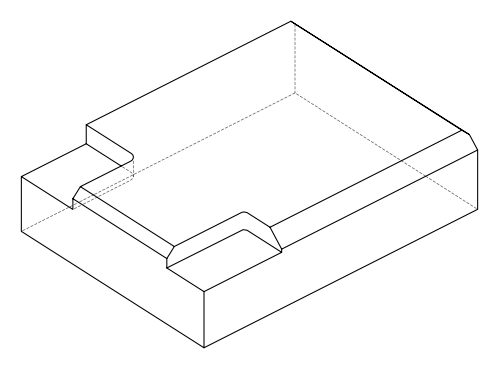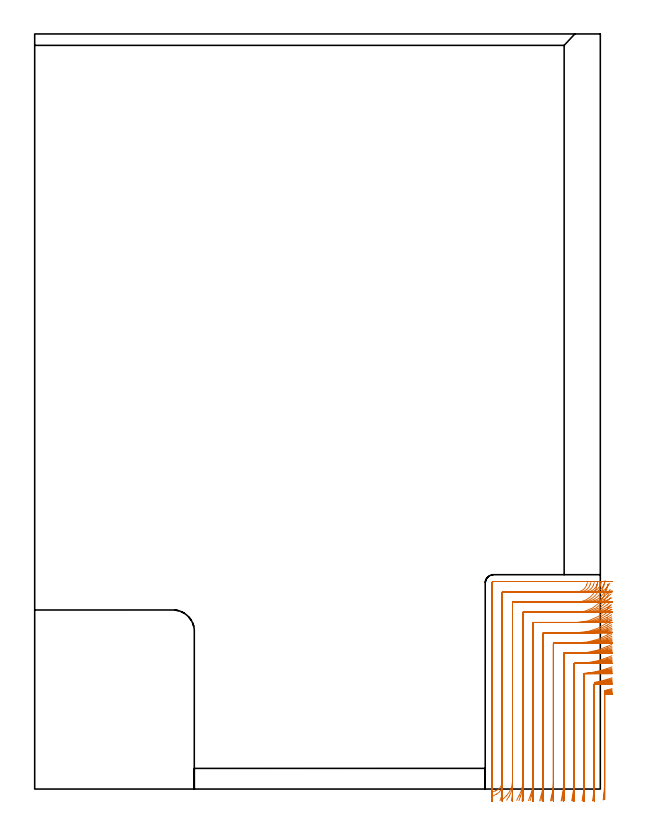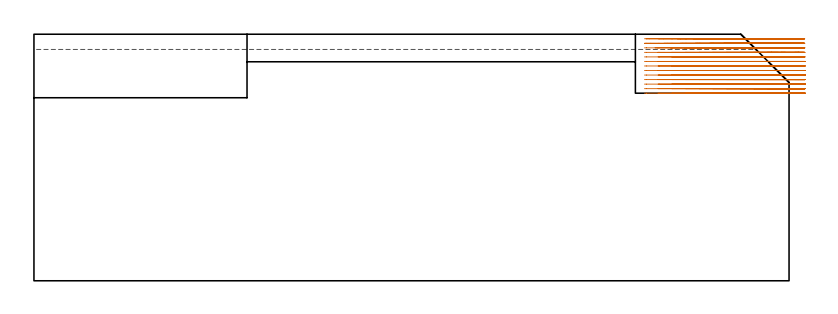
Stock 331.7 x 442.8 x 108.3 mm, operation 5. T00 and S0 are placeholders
(PLAN: 5 operations, 2 tool changes, 91.4 min)
(1 AREA_MILL | FG_CHAMFER_SURFACE | UGT0205_001 | 20.53 min | 73059 mm3)
(2 AREA_MILL_1 | FG_CHAMFER_SURFACE_1 | UGT0205_001 | 7.71 min | 7018 mm3)
(3 AREA_MILL_2 | FG_CHAMFER_SURFACE_2 | UGT0205_001 | 7.02 min | 13450 mm3)
(4 MILL_CORNER_NOTCH_RECTANGULAR | CORNER_NOTCH_RECTANGULAR | UGT0201_136 | Follow Part, ap 5, ae 75% | 10.62 min | 272800 mm3)
(5 MILL_CORNER_NOTCH_RECTANGULAR_1 | CORNER_NOTCH_RECTANGULAR_1 | NXT0201_009 | Follow Part, ap 2, ae 75% | 45.52 min | 217328 mm3)
(TOOL UGT0205_001 | Chamfer Mill 20 x 3 x 45 deg. | D20 FL50 Z2)
(TOOL UGT0201_136 | Carbide End Mill 20.0 | D20 FL30 Z4)
(TOOL NXT0201_009 | ENDMILL 8mm [2P460-0800-NA 1630] | D8 FL26 Z6)
(OP 5 MILL_CORNER_NOTCH_RECTANGULAR_1)
G17 G21 G94 G90
T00 M6
G54
G17 G0 G90 X338.59 Y58.913 S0 M3
G43 Z118.3 H1
Z106.308
G94 G1 X335.7 Y58.11 F250.
G2 X334.495 Y57.788 R66. F500.
G3 X334.2 Y57.407 R0.4
G1 Y4.574
G2 X333.709 Y-3.459 R66.
G1 X333.344 Y-6.436 F250.
G0 Z118.3
X338.567 Y65.245
Z106.308
G1 X335.7 Y64.362
G2 X328.525 Y62.626 R60. F500.
G3 X328.2 Y62.237 R0.4
G1 Y4.574
G2 X327.584 Y-4. R60.
G1 X327.156 Y-6.969 F250.
G0 Z118.3
X338.535 Y71.656
Z106.308
G1 X335.7 Y70.674
G2 X322.562 Y67.891 R54. F500.
G3 X322.2 Y67.497 R0.4
G1 Y4.574
G2 X321.515 Y-4. R54.
G1 X321.039 Y-6.962 F250.
G0 Z118.3
X338.489 Y78.176
Z106.308
G1 X335.7 Y77.072
G2 X318.027 Y73.7 R48. F500.
G1 X316.596
G3 X316.2 Y73.304 R0.4
G1 Y4.574
G2 X315.428 Y-4. R48.
G1 X314.892 Y-6.952 F250.
G0 Z118.3
X338.421 Y84.862
Z106.308
G1 X335.7 Y83.599
G2 X318.027 Y79.7 R42. F500.
G1 X310.596
G3 X310.2 Y79.304 R0.4
G1 Y4.574
G2 X309.316 Y-4. R42.
G1 X308.703 Y-6.937 F250.
G0 Z118.3
X338.314 Y91.809
Z106.308
G1 X335.7 Y90.337
G2 X318.027 Y85.7 R36. F500.
G1 X304.596
G3 X304.2 Y85.304 R0.4
G1 Y4.574
G2 X303.164 Y-4. R36.
G1 X302.45 Y-6.914 F250.
G0 Z118.3
X338.124 Y99.225
Z106.308
G1 X335.7 Y97.458
G2 X318.027 Y91.7 R30. F500.
G1 X298.596
G3 X298.2 Y91.304 R0.4
G1 Y4.574
G2 X296.949 Y-4. R30.
G1 X296.091 Y-6.875 F250.
G0 Z118.3
X337.73 Y107.671
Z106.308
G1 X335.7 Y105.462
G2 X318.027 Y97.7 R24. F500.
G1 X292.596
G3 X292.2 Y97.304 R0.4
G1 Y4.574
G2 X290.616 Y-4. R24.
G1 X289.544 Y-6.802 F250.
G0 Z118.3
X336.199 Y120.029
Z106.308
G1 X335.437 Y117.128
G2 X318.027 Y103.7 R18. F500.
G1 X286.597
G3 X286.2 Y103.303 R0.4
G1 Y4.574
G2 X284.027 Y-4. R18.
G1 X282.598 Y-6.638 F250.
G0 Z118.3
X330.109 Y121.179
Z106.308
G1 X329.859 Y119.7
G2 X318.027 Y109.7 R12. F500.
G1 X280.597
G3 X280.2 Y109.303 R0.4
G1 Y4.574
G2 X276.596 Y-4. R12.
G1 X274.452 Y-6.099 F250.
G0 Z118.3
X324.184 Y121.115
Z106.308
G1 X323.684 Y119.7
G2 X318.027 Y115.7 R6. F500.
G1 X274.597
G3 X274.2 Y115.303 R0.4
G1 Y4.574
G2 X270.336 Y-1.033 R6.
G1 X268.934 Y-1.567 F250.
G0 Z118.3
X321.027 Y121.7
Z106.308
G1 X318.027
X269.1 F500.
G3 X268.2 Y120.8 R0.9
G1 Y4.574
Y1.574 F250.
G0 Z118.3
X338.614 Y58.303
Z104.315
G1 X335.7 Y57.59
G2 X334.507 Y57.31 R66. F500.
G3 X334.2 Y56.926 R0.4
G1 Y2.418
G2 X333.951 Y-3.306 R66.
G1 X333.691 Y-6.295 F250.
G0 Z118.3
X338.596 Y64.569
Z104.315
G1 X335.7 Y63.785
G2 X328.538 Y62.308 R60. F500.
G3 X328.2 Y61.917 R0.4
G1 Y2.418
G2 X327.856 Y-4. R60.
G1 X327.535 Y-6.983 F250.
G0 Z118.3
X338.571 Y70.898
Z104.315
G1 X335.7 Y70.027
G2 X322.576 Y67.761 R54. F500.
G3 X322.2 Y67.366 R0.4
G1 Y2.418
G2 X321.817 Y-4. R54.
G1 X321.461 Y-6.979 F250.
G0 Z118.3
X338.535 Y77.314
Z104.315
G1 X335.7 Y76.333
G2 X320.02 Y73.7 R48. F500.
G1 X316.596
G3 X316.2 Y73.304 R0.4
G1 Y2.418
G2 X315.769 Y-4. R48.
G1 X315.368 Y-6.973 F250.
G0 Z118.3
X338.483 Y83.857
Z104.315
G1 X335.7 Y82.737
G2 X320.02 Y79.7 R42. F500.
G1 X310.596
G3 X310.2 Y79.304 R0.4
G1 Y2.418
G2 X309.707 Y-4. R42.
G1 X309.248 Y-6.965 F250.
G0 Z118.3
X338.4 Y90.601
Z104.315
G1 X335.7 Y89.294
G2 X320.02 Y85.7 R36. F500.
G1 X304.596
G3 X304.2 Y85.304 R0.4
G1 Y2.418
G2 X303.623 Y-4. R36.
G1 X303.089 Y-6.952 F250.
G0 Z118.3
X338.258 Y97.692
Z104.315
G1 X335.7 Y96.124
G2 X320.02 Y91.7 R30. F500.
G1 X298.596
G3 X298.2 Y91.304 R0.4
G1 Y2.418
G2 X297.505 Y-4. R30.
G1 X296.864 Y-6.931 F250.
G0 Z118.3
X337.971 Y105.491
Z104.315
G1 X335.7 Y103.531
G2 X320.02 Y97.7 R24. F500.
G1 X292.596
G3 X292.2 Y97.304 R0.4
G1 Y2.418
G2 X291.326 Y-4. R24.
G1 X290.524 Y-6.891 F250.
G0 Z118.3
X337.173 Y115.475
Z104.315
G1 X335.7 Y112.861
G2 X320.02 Y103.7 R18. F500.
G1 X286.597
G3 X286.2 Y103.303 R0.4
G1 Y2.418
G2 X285.017 Y-4. R18.
G1 X283.947 Y-6.803 F250.
G0 Z118.3
X332.102 Y121.176
Z104.315
G1 X331.851 Y119.697
G2 X320.02 Y109.7 R12. F500.
G1 X280.597
G3 X280.2 Y109.303 R0.4
G1 Y2.418
G2 X278.34 Y-4. R12.
G1 X276.735 Y-6.535 F250.
G0 Z118.3
X326.176 Y121.115
Z104.315
G1 X325.676 Y119.7
G2 X320.02 Y115.7 R6. F500.
G1 X274.597
G3 X274.2 Y115.303 R0.4
G1 Y2.418
G2 X270.961 Y-2.909 R6.
G1 X268.298 Y-4.29 F250.
G0 Z118.3
X323.02 Y121.7
Z104.315
G1 X320.02
X269.1 F500.
G3 X268.2 Y120.8 R0.9
G1 Y2.418
Y-0.582 F250.
G0 Z118.3
X338.635 Y57.757
Z102.323
G1 X335.7 Y57.135
G2 X334.519 Y56.896 R66. F500.
G3 X334.2 Y56.509 R0.4
G1 Y-1.996
G2 X334.19 Y-3.13 R66.
G1 X334.139 Y-6.13 F250.
G0 Z118.3
X338.621 Y63.967
Z102.323
G1 X335.7 Y63.282
G2 X328.551 Y62.057 R60. F500.
G3 X328.2 Y61.665 R0.4
G1 Y-1.996
G2 X328.167 Y-4. R60.
G1 X328.066 Y-6.998 F250.
G0 Z118.3
X338.602 Y70.224
Z102.323
G1 X335.7 Y69.464
G2 X322.591 Y67.703 R54. F500.
G3 X322.2 Y67.308 R0.4
G1 Y-1.996
G2 X322.163 Y-4. R54.
G1 X322.051 Y-6.998 F250.
G0 Z118.3
X338.575 Y76.549
Z102.323
G1 X335.7 Y75.693
G2 X322.012 Y73.7 R48. F500.
G1 X316.595
G3 X316.2 Y73.304 R0.4
G1 Y-1.996
G2 X316.158 Y-4. R48.
G1 X316.033 Y-6.997 F250.
G0 Z118.3
X338.536 Y82.971
Z102.323
G1 X335.7 Y81.993
G2 X322.012 Y79.7 R42. F500.
G1 X310.596
G3 X310.2 Y79.304 R0.4
G1 Y-1.996
G2 X310.152 Y-4. R42.
G1 X310.009 Y-6.997 F250.
G0 Z118.3
X338.475 Y89.544
Z102.323
G1 X335.7 Y88.404
G2 X322.012 Y85.7 R36. F500.
G1 X304.596
G3 X304.2 Y85.304 R0.4
G1 Y-1.996
G2 X304.144 Y-4. R36.
G1 X303.977 Y-6.995 F250.
G0 Z118.3
X338.37 Y96.374
Z102.323
G1 X335.7 Y95.005
G2 X322.012 Y91.7 R30. F500.
G1 X298.596
G3 X298.2 Y91.304 R0.4
G1 Y-1.996
G2 X298.133 Y-4. R30.
G1 X297.933 Y-6.993 F250.
G0 Z118.3
X338.164 Y103.697
Z102.323
G1 X335.7 Y101.986
G2 X322.012 Y97.7 R24. F500.
G1 X292.596
G3 X292.2 Y97.304 R0.4
G1 Y-1.996
G2 X292.116 Y-4. R24.
G1 X291.866 Y-6.99 F250.
G0 Z118.3
X337.648 Y112.292
Z102.323
G1 X335.7 Y110.011
G2 X322.012 Y103.7 R18. F500.
G1 X286.597
G3 X286.2 Y103.304 R0.4
G1 Y-1.996
G2 X286.088 Y-4. R18.
G1 X285.754 Y-6.981 F250.
G0 Z118.3
X334.376 Y122.074
Z102.323
G1 X333.736 Y119.143
G2 X322.012 Y109.7 R12. F500.
G1 X280.597
G3 X280.2 Y109.303 R0.4
G1 Y-1.996
G2 X280.032 Y-4. R12.
G1 X279.531 Y-6.958 F250.
G0 Z118.3
X328.169 Y121.115
Z102.323
G1 X327.669 Y119.7
G2 X322.012 Y115.7 R6. F500.
G1 X274.597
G3 X274.2 Y115.303 R0.4
G1 Y-1.996
G2 X273.856 Y-4. R6.
G1 X272.854 Y-6.828 F250.
G0 Z118.3
X325.012 Y121.7
Z102.323
G1 X322.012
X269.1 F500.
G3 X268.2 Y120.8 R0.9
G1 Y-1.996
Y-4.996 F250.
G0 Z118.3
X338.653 Y57.276
Z100.331
G1 X335.7 Y56.745
G2 X334.531 Y56.545 R66. F500.
G3 X334.2 Y56.156 R0.4
G1 Y-3.123
Y-6.123 F250.
G0 Z118.3
X338.642 Y63.436
Z100.331
G1 X335.7 Y62.851
G2 X328.565 Y61.874 R60. F500.
G3 X328.2 Y61.48 R0.4
G1 Y-3.741
X328.199 Y-4.
X328.186 Y-7. F250.
G0 Z118.3
X338.629 Y69.632
Z100.331
G1 X335.7 Y68.982
G2 X324.004 Y67.7 R54. F500.
G1 X322.595
G3 X322.2 Y67.305 R0.4
G1 Y-3.741
X322.199 Y-4.
X322.185 Y-7. F250.
G0 Z118.3
X338.61 Y75.878
Z100.331
G1 X335.7 Y75.147
G2 X324.004 Y73.7 R48. F500.
G1 X316.596
G3 X316.2 Y73.304 R0.4
G1 Y-3.741
X316.199 Y-4.
X316.183 Y-7. F250.
G0 Z118.3
X338.581 Y82.197
Z100.331
G1 X335.7 Y81.361
G2 X324.004 Y79.7 R42. F500.
G1 X310.596
G3 X310.2 Y79.304 R0.4
G1 Y-3.741
X310.199 Y-4.
X310.181 Y-7. F250.
G0 Z118.3
X338.537 Y88.627
Z100.331
G1 X335.7 Y87.653
G2 X324.004 Y85.7 R36. F500.
G1 X304.596
G3 X304.2 Y85.304 R0.4
G1 Y-3.741
X304.199 Y-4.
X304.177 Y-7. F250.
G0 Z118.3
X338.463 Y95.243
Z100.331
G1 X335.7 Y94.074
G2 X324.004 Y91.7 R30. F500.
G1 X298.596
G3 X298.2 Y91.304 R0.4
G1 Y-3.741
G2 X298.199 Y-4. R30.
G1 X298.173 Y-7. F250.
G0 Z118.3
X338.32 Y102.205
Z100.331
G1 X335.7 Y100.743
G2 X324.004 Y97.7 R24. F500.
G1 X292.596
G3 X292.2 Y97.304 R0.4
G1 Y-3.741
G2 X292.199 Y-4. R24.
G1 X292.166 Y-7. F250.
G0 Z118.3
X337.98 Y109.967
Z100.331
G1 X335.7 Y108.017
G2 X324.004 Y103.7 R18. F500.
G1 X286.597
G3 X286.2 Y103.303 R0.4
G1 Y-3.741
G2 X286.198 Y-4. R18.
G1 X286.155 Y-7. F250.
G0 Z118.3
X336.299 Y120.343
Z100.331
G1 X335.257 Y117.53
G2 X324.004 Y109.7 R12. F500.
G1 X280.597
G3 X280.2 Y109.303 R0.4
G1 Y-3.741
G2 X280.197 Y-4. R12.
G1 X280.132 Y-6.999 F250.
G0 Z118.3
X330.161 Y121.115
Z100.331
G1 X329.661 Y119.7
G2 X324.004 Y115.7 R6. F500.
G1 X274.597
G3 X274.2 Y115.303 R0.4
G1 Y-3.741
G2 X274.194 Y-4. R6.
G1 X274.065 Y-6.997 F250.
G0 Z118.3
X327.004 Y121.7
Z100.331
G1 X324.004
X269.1 F500.
G3 X268.2 Y120.8 R0.9
G1 Y-3.741
Y-6.741 F250.
G0 Z118.3
X338.667 Y56.858
Z98.338
G1 X335.7 Y56.417
G2 X334.543 Y56.256 R66. F500.
G3 X334.2 Y55.865 R0.4
G1 Y-3.123
Y-6.123 F250.
G0 Z118.3
X338.661 Y62.975
Z98.338
G1 X335.7 Y62.49
G2 X328.578 Y61.756 R60. F500.
G3 X328.2 Y61.361 R0.4
G1 Y-4.
Y-7. F250.
G0 Z118.3
X338.651 Y69.118
Z98.338
G1 X335.7 Y68.579
G2 X325.997 Y67.7 R54. F500.
G1 X322.595
G3 X322.2 Y67.305 R0.4
G1 Y-4.
Y-7. F250.
G0 Z118.3
X338.638 Y75.297
Z98.338
G1 X335.7 Y74.691
G2 X325.997 Y73.7 R48. F500.
G1 X316.595
G3 X316.2 Y73.305 R0.4
G1 Y-4.
Y-7. F250.
G0 Z118.3
X338.619 Y81.529
Z98.338
G1 X335.7 Y80.836
G2 X325.997 Y79.7 R42. F500.
G1 X310.596
G3 X310.2 Y79.304 R0.4
G1 Y-4.
Y-7. F250.
G0 Z118.3
X338.589 Y87.841
Z98.338
G1 X335.7 Y87.032
G2 X325.997 Y85.7 R36. F500.
G1 X304.596
G3 X304.2 Y85.304 R0.4
G1 Y-4.
Y-7. F250.
G0 Z118.3
X338.539 Y94.283
Z98.338
G1 X335.7 Y93.313
G2 X325.997 Y91.7 R30. F500.
G1 X298.596
G3 X298.2 Y91.304 R0.4
G1 Y-4.
Y-7. F250.
G0 Z118.3
X338.444 Y100.962
Z98.338
G1 X335.7 Y99.749
G2 X325.997 Y97.7 R24. F500.
G1 X292.596
G3 X292.2 Y97.304 R0.4
G1 Y-4.
Y-7. F250.
G0 Z118.3
X338.227 Y108.156
Z98.338
G1 X335.7 Y106.539
G2 X325.997 Y103.7 R18. F500.
G1 X286.597
G3 X286.2 Y103.303 R0.4
G1 Y-4.
Y-7. F250.
G0 Z118.3
X337.465 Y117.065
Z98.338
G1 X335.7 Y114.64
G2 X325.997 Y109.7 R12. F500.
G1 X280.597
G3 X280.2 Y109.303 R0.4
G1 Y-4.
Y-7. F250.
G0 Z118.3
X332.154 Y121.114
Z98.338
G1 X331.654 Y119.7
G2 X325.997 Y115.7 R6. F500.
G1 X274.597
G3 X274.2 Y115.303 R0.4
G1 Y-4.
Y-7. F250.
G0 Z118.3
X328.997 Y121.7
Z98.338
G1 X325.997
X269.1 F500.
G3 X268.2 Y120.8 R0.9
G1 Y-4.
Y-7. F250.
G0 Z118.3
X338.679 Y56.502
Z96.346
G1 X335.7 Y56.151
G2 X334.555 Y56.027 R66. F500.
G3 X334.2 Y55.635 R0.4
G1 Y-3.123
Y-6.123 F250.
G0 Z118.3
X338.675 Y62.582
Z96.346
G1 X335.7 Y62.197
G2 X328.591 Y61.703 R60. F500.
G3 X328.2 Y61.308 R0.4
G1 Y-4.
Y-7. F250.
G0 Z118.3
X338.669 Y68.681
Z96.346
G1 X335.7 Y68.253
G2 X327.993 Y67.7 R54. F500.
G1 X322.595
G3 X322.2 Y67.305 R0.4
G1 Y-4.
Y-7. F250.
G0 Z118.3
X338.661 Y74.804
Z96.346
G1 X335.7 Y74.323
G2 X327.993 Y73.7 R48. F500.
G1 X316.596
G3 X316.2 Y73.304 R0.4
G1 Y-4.
Y-7. F250.
G0 Z118.3
X338.649 Y80.964
Z96.346
G1 X335.7 Y80.413
G2 X327.993 Y79.7 R42. F500.
G1 X310.596
G3 X310.2 Y79.304 R0.4
G1 Y-4.
Y-7. F250.
G0 Z118.3
X338.63 Y87.177
Z96.346
G1 X335.7 Y86.535
G2 X327.993 Y85.7 R36. F500.
G1 X304.596
G3 X304.2 Y85.304 R0.4
G1 Y-4.
Y-7. F250.
G0 Z118.3
X338.599 Y93.477
Z96.346
G1 X335.7 Y92.707
G2 X327.993 Y91.7 R30. F500.
G1 X298.596
G3 X298.2 Y91.304 R0.4
G1 Y-4.
Y-7. F250.
G0 Z118.3
X338.541 Y99.934
Z96.346
G1 X335.7 Y98.971
G2 X327.993 Y97.7 R24. F500.
G1 X292.596
G3 X292.2 Y97.304 R0.4
G1 Y-4.
Y-7. F250.
G0 Z118.3
X338.411 Y106.718
Z96.346
G1 X335.7 Y105.433
G2 X327.993 Y103.7 R18. F500.
G1 X286.597
G3 X286.2 Y103.303 R0.4
G1 Y-4.
Y-7. F250.
G0 Z118.3
X338. Y114.428
Z96.346
G1 X335.7 Y112.502
G2 X327.993 Y109.7 R12. F500.
G1 X280.597
G3 X280.2 Y109.303 R0.4
G1 Y-4.
Y-7. F250.
G0 Z118.3
X334.693 Y122.037
Z96.346
G1 X333.488 Y119.29
G2 X327.993 Y115.7 R6. F500.
G1 X274.597
G3 X274.2 Y115.303 R0.4
G1 Y-4.
Y-7. F250.
G0 Z118.3
X330.993 Y121.7
Z96.346
G1 X327.993
X269.1 F500.
G3 X268.2 Y120.8 R0.9
G1 Y-4.
Y-7. F250.
G0 Z118.3
X338.691 Y56.123
Z94.354
G1 X335.7 Y55.893
G2 X334.571 Y55.816 R66. F500.
G3 X334.2 Y55.423 R0.4
G1 Y-3.123
Y-6.123 F250.
G0 Z118.3
X338.689 Y62.165
Z94.354
G1 X335.7 Y61.913
G2 X330.654 Y61.7 R60. F500.
G1 X328.595
G3 X328.2 Y61.305 R0.4
G1 Y-4.
Y-7. F250.
G0 Z118.3
X338.687 Y68.217
Z94.354
G1 X335.7 Y67.936
G2 X330.654 Y67.7 R54. F500.
G1 X322.595
G3 X322.2 Y67.305 R0.4
G1 Y-4.
Y-7. F250.
G0 Z118.3
X338.683 Y74.281
Z94.354
G1 X335.7 Y73.966
G2 X330.654 Y73.7 R48. F500.
G1 X316.595
G3 X316.2 Y73.305 R0.4
G1 Y-4.
Y-7. F250.
G0 Z118.3
X338.678 Y80.365
Z94.354
G1 X335.7 Y80.004
G2 X330.654 Y79.7 R42. F500.
G1 X310.596
G3 X310.2 Y79.304 R0.4
G1 Y-4.
Y-7. F250.
G0 Z118.3
X338.67 Y86.476
Z94.354
G1 X335.7 Y86.055
G2 X330.654 Y85.7 R36. F500.
G1 X304.596
G3 X304.2 Y85.304 R0.4
G1 Y-4.
Y-7. F250.
G0 Z118.3
X338.657 Y92.632
Z94.354
G1 X335.7 Y92.127
G2 X330.654 Y91.7 R30. F500.
G1 X298.596
G3 X298.2 Y91.304 R0.4
G1 Y-4.
Y-7. F250.
G0 Z118.3
X338.633 Y98.867
Z94.354
G1 X335.7 Y98.237
G2 X330.654 Y97.7 R24. F500.
G1 X292.596
G3 X292.2 Y97.304 R0.4
G1 Y-4.
Y-7. F250.
G0 Z118.3
X338.58 Y105.263
Z94.354
G1 X335.7 Y104.422
G2 X330.654 Y103.7 R18. F500.
G1 X286.596
G3 X286.2 Y103.303 R0.4
G1 Y-4.
Y-7. F250.
G0 Z118.3
X338.422 Y112.074
Z94.354
G1 X335.7 Y110.813
G2 X330.654 Y109.7 R12. F500.
G1 X280.597
G3 X280.2 Y109.303 R0.4
G1 Y-4.
Y-7. F250.
G0 Z118.3
X337.278 Y120.644
Z94.354
G1 X335.531 Y118.205
G2 X330.654 Y115.7 R6. F500.
G1 X274.597
G3 X274.2 Y115.303 R0.4
G1 Y-4.
Y-7. F250.
G0 Z118.3
X333.654 Y121.7
Z94.354
G1 X330.654
X269.1 F500.
G3 X268.2 Y120.8 R0.9
G1 Y-4.
Y-7. F250.
G0 Z118.3
X338.7 Y55.752
Z92.362
G1 X335.7 Y55.707
G2 X334.716 Y55.7 R66. F500.
G1 X334.595
G3 X334.2 Y55.305 R0.4
G1 Y-3.123
Y-6.123 F250.
G0 Z118.3
X338.7 Y61.757
Z92.362
G1 X335.7 Y61.708
G2 X334.716 Y61.7 R60. F500.
G1 X328.595
G3 X328.2 Y61.305 R0.4
G1 Y-4.
Y-7. F250.
G0 Z118.3
X338.7 Y67.764
Z92.362
G1 X335.7 Y67.709
G2 X334.716 Y67.7 R54. F500.
G1 X322.595
G3 X322.2 Y67.305 R0.4
G1 Y-4.
Y-7. F250.
G0 Z118.3
X338.699 Y73.772
Z92.362
G1 X335.7 Y73.71
G2 X334.716 Y73.7 R48. F500.
G1 X316.595
G3 X316.2 Y73.305 R0.4
G1 Y-4.
Y-7. F250.
G0 Z118.3
X338.699 Y79.782
Z92.362
G1 X335.7 Y79.712
G2 X334.716 Y79.7 R42. F500.
G1 X310.596
G3 X310.2 Y79.304 R0.4
G1 Y-4.
Y-7. F250.
G0 Z118.3
X338.699 Y85.795
Z92.362
G1 X335.7 Y85.713
G2 X334.716 Y85.7 R36. F500.
G1 X304.596
G3 X304.2 Y85.304 R0.4
G1 Y-4.
Y-7. F250.
G0 Z118.3
X338.698 Y91.815
Z92.362
G1 X335.7 Y91.716
G2 X334.716 Y91.7 R30. F500.
G1 X298.596
G3 X298.2 Y91.304 R0.4
G1 Y-4.
Y-7. F250.
G0 Z118.3
X338.697 Y97.843
Z92.362
G1 X335.7 Y97.72
G2 X334.716 Y97.7 R24. F500.
G1 X292.596
G3 X292.2 Y97.304 R0.4
G1 Y-4.
Y-7. F250.
G0 Z118.3
X338.696 Y103.891
Z92.362
G1 X335.7 Y103.727
G2 X334.716 Y103.7 R18. F500.
G1 X286.597
G3 X286.2 Y103.303 R0.4
G1 Y-4.
Y-7. F250.
G0 Z118.3
X338.69 Y109.986
Z92.362
G1 X335.7 Y109.74
G2 X334.716 Y109.7 R12. F500.
G1 X280.597
G3 X280.2 Y109.303 R0.4
G1 Y-4.
Y-7. F250.
G0 Z118.3
X338.659 Y116.273
Z92.362
G1 X335.7 Y115.781
G2 X334.716 Y115.7 R6. F500.
G1 X274.597
G3 X274.2 Y115.303 R0.4
G1 Y-4.
Y-7. F250.
G0 Z118.3
X337.716 Y121.7
Z92.362
G1 X334.716
X269.1 F500.
G3 X268.2 Y120.8 R0.9
G1 Y-4.
Y-7. F250.
G0 Z118.3
X338.7 Y55.702
Z90.369
G1 X335.7 Y55.7
X335.659 F500.
X334.595
G3 X334.2 Y55.305 R0.4
G1 Y-3.123
Y-6.123 F250.
G0 Z118.3
X338.7 Y61.702
Z90.369
G1 X335.7 Y61.7
X335.659 F500.
X328.595
G3 X328.2 Y61.305 R0.4
G1 Y-4.
Y-7. F250.
G0 Z118.3
X338.7 Y67.702
Z90.369
G1 X335.7 Y67.7
X335.659 F500.
X322.595
G3 X322.2 Y67.305 R0.4
G1 Y-4.
Y-7. F250.
G0 Z118.3
X338.7 Y73.703
Z90.369
G1 X335.7 Y73.7
X335.659 F500.
X316.595
G3 X316.2 Y73.305 R0.4
G1 Y-4.
Y-7. F250.
G0 Z118.3
X338.7 Y79.703
Z90.369
G1 X335.7 Y79.7
X335.659 F500.
X310.596
G3 X310.2 Y79.304 R0.4
G1 Y-4.
Y-7. F250.
G0 Z118.3
X338.7 Y85.703
Z90.369
G1 X335.7 Y85.7
X335.659 F500.
X304.596
G3 X304.2 Y85.304 R0.4
G1 Y-4.
Y-7. F250.
G0 Z118.3
X338.7 Y91.704
Z90.369
G1 X335.7 Y91.7
X335.659 F500.
X298.596
G3 X298.2 Y91.304 R0.4
G1 Y-4.
Y-7. F250.
G0 Z118.3
X338.7 Y97.705
Z90.369
G1 X335.7 Y97.7
X335.659 F500.
X292.596
G3 X292.2 Y97.304 R0.4
G1 Y-4.
Y-7. F250.
G0 Z118.3
X338.7 Y103.707
Z90.369
G1 X335.7 Y103.7
X335.659 F500.
X286.597
G3 X286.2 Y103.303 R0.4
G1 Y-4.
Y-7. F250.
G0 Z118.3
X338.7 Y109.71
Z90.369
G1 X335.7 Y109.7
X335.659 F500.
X280.597
G3 X280.2 Y109.303 R0.4
G1 Y-4.
Y-7. F250.
G0 Z118.3
X338.7 Y115.721
Z90.369
G1 X335.7 Y115.7
X335.659 F500.
X274.597
G3 X274.2 Y115.303 R0.4
G1 Y-4.
Y-7. F250.
G0 Z118.3
X338.659 Y121.7
Z90.369
G1 X335.659
X269.1 F500.
G3 X268.2 Y120.8 R0.9
G1 Y-4.
Y-7. F250.
G0 Z118.3
X338.7 Y55.7
Z88.377
G1 X335.7
X334.595 F500.
G3 X334.2 Y55.305 R0.4
G1 Y-3.123
Y-6.123 F250.
G0 Z118.3
X338.7 Y61.7
Z88.377
G1 X335.7
X328.595 F500.
G3 X328.2 Y61.305 R0.4
G1 Y-4.
Y-7. F250.
G0 Z118.3
X338.7 Y67.7
Z88.377
G1 X335.7
X322.595 F500.
G3 X322.2 Y67.305 R0.4
G1 Y-4.
Y-7. F250.
G0 Z118.3
X338.7 Y73.7
Z88.377
G1 X335.7
X316.595 F500.
G3 X316.2 Y73.305 R0.4
G1 Y-4.
Y-7. F250.
G0 Z118.3
X338.7 Y79.7
Z88.377
G1 X335.7
X310.596 F500.
G3 X310.2 Y79.304 R0.4
G1 Y-4.
Y-7. F250.
G0 Z118.3
X338.7 Y85.7
Z88.377
G1 X335.7
X304.596 F500.
G3 X304.2 Y85.304 R0.4
G1 Y-4.
Y-7. F250.
G0 Z118.3
X338.7 Y91.7
Z88.377
G1 X335.7
X298.596 F500.
G3 X298.2 Y91.304 R0.4
G1 Y-4.
Y-7. F250.
G0 Z118.3
X338.7 Y97.7
Z88.377
G1 X335.7
X292.596 F500.
G3 X292.2 Y97.304 R0.4
G1 Y-4.
Y-7. F250.
G0 Z118.3
X338.7 Y103.7
Z88.377
G1 X335.7
X286.597 F500.
G3 X286.2 Y103.303 R0.4
G1 Y-4.
Y-7. F250.
G0 Z118.3
X338.7 Y109.7
Z88.377
G1 X335.7
X280.597 F500.
G3 X280.2 Y109.303 R0.4
G1 Y-4.
Y-7. F250.
G0 Z118.3
X338.7 Y115.7
Z88.377
G1 X335.7
X274.597 F500.
G3 X274.2 Y115.303 R0.4
G1 Y-4.
Y-7. F250.
G0 Z118.3
X338.7 Y121.7
Z88.377
G1 X335.7
X269.1 F500.
G3 X268.2 Y120.8 R0.9
G1 Y-4.
Y-7. F250.
G0 Z118.3
X338.7 Y55.7
Z86.385
G1 X335.7
X334.595 F500.
G3 X334.2 Y55.305 R0.4
G1 Y-3.123
Y-6.123 F250.
G0 Z118.3
X338.7 Y61.7
Z86.385
G1 X335.7
X328.595 F500.
G3 X328.2 Y61.305 R0.4
G1 Y-4.
Y-7. F250.
G0 Z118.3
X338.7 Y67.7
Z86.385
G1 X335.7
X322.595 F500.
G3 X322.2 Y67.305 R0.4
G1 Y-4.
Y-7. F250.
G0 Z118.3
X338.7 Y73.7
Z86.385
G1 X335.7
X316.595 F500.
G3 X316.2 Y73.305 R0.4
G1 Y-4.
Y-7. F250.
G0 Z118.3
X338.7 Y79.7
Z86.385
G1 X335.7
X310.596 F500.
G3 X310.2 Y79.304 R0.4
G1 Y-4.
Y-7. F250.
G0 Z118.3
X338.7 Y85.7
Z86.385
G1 X335.7
X304.596 F500.
G3 X304.2 Y85.304 R0.4
G1 Y-4.
Y-7. F250.
G0 Z118.3
X338.7 Y91.7
Z86.385
G1 X335.7
X298.596 F500.
G3 X298.2 Y91.304 R0.4
G1 Y-4.
Y-7. F250.
G0 Z118.3
X338.7 Y97.7
Z86.385
G1 X335.7
X292.596 F500.
G3 X292.2 Y97.304 R0.4
G1 Y-4.
Y-7. F250.
G0 Z118.3
X338.7 Y103.7
Z86.385
G1 X335.7
X286.597 F500.
G3 X286.2 Y103.303 R0.4
G1 Y-4.
Y-7. F250.
G0 Z118.3
X338.7 Y109.7
Z86.385
G1 X335.7
X280.597 F500.
G3 X280.2 Y109.303 R0.4
G1 Y-4.
Y-7. F250.
G0 Z118.3
X338.7 Y115.7
Z86.385
G1 X335.7
X274.597 F500.
G3 X274.2 Y115.303 R0.4
G1 Y-4.
Y-7. F250.
G0 Z118.3
X338.7 Y121.7
Z86.385
G1 X335.7
X269.1 F500.
G3 X268.2 Y120.8 R0.9
G1 Y-4.
Y-7. F250.
G0 Z118.3
X338.7 Y55.7
Z84.392
G1 X335.7
X334.595 F500.
G3 X334.2 Y55.305 R0.4
G1 Y-3.123
Y-6.123 F250.
G0 Z118.3
X338.7 Y61.7
Z84.392
G1 X335.7
X328.595 F500.
G3 X328.2 Y61.305 R0.4
G1 Y-4.
Y-7. F250.
G0 Z118.3
X338.7 Y67.7
Z84.392
G1 X335.7
X322.595 F500.
G3 X322.2 Y67.305 R0.4
G1 Y-4.
Y-7. F250.
G0 Z118.3
X338.7 Y73.7
Z84.392
G1 X335.7
X316.595 F500.
G3 X316.2 Y73.305 R0.4
G1 Y-4.
Y-7. F250.
G0 Z118.3
X338.7 Y79.7
Z84.392
G1 X335.7
X310.596 F500.
G3 X310.2 Y79.304 R0.4
G1 Y-4.
Y-7. F250.
G0 Z118.3
X338.7 Y85.7
Z84.392
G1 X335.7
X304.596 F500.
G3 X304.2 Y85.304 R0.4
G1 Y-4.
Y-7. F250.
G0 Z118.3
X338.7 Y91.7
Z84.392
G1 X335.7
X298.596 F500.
G3 X298.2 Y91.304 R0.4
G1 Y-4.
Y-7. F250.
G0 Z118.3
X338.7 Y97.7
Z84.392
G1 X335.7
X292.596 F500.
G3 X292.2 Y97.304 R0.4
G1 Y-4.
Y-7. F250.
G0 Z118.3
X338.7 Y103.7
Z84.392
G1 X335.7
X286.597 F500.
G3 X286.2 Y103.303 R0.4
G1 Y-4.
Y-7. F250.
G0 Z118.3
X338.7 Y109.7
Z84.392
G1 X335.7
X280.597 F500.
G3 X280.2 Y109.303 R0.4
G1 Y-4.
Y-7. F250.
G0 Z118.3
X338.7 Y115.7
Z84.392
G1 X335.7
X274.597 F500.
G3 X274.2 Y115.303 R0.4
G1 Y-4.
Y-7. F250.
G0 Z118.3
X338.7 Y121.7
Z84.392
G1 X335.7
X269.1 F500.
G3 X268.2 Y120.8 R0.9
G1 Y-4.
Y-7. F250.
G0 Z118.3
X338.7 Y55.7
Z82.4
G1 X335.7
X334.595 F500.
G3 X334.2 Y55.305 R0.4
G1 Y-3.123
Y-6.123 F250.
G0 Z118.3
X338.7 Y61.7
Z82.4
G1 X335.7
X328.595 F500.
G3 X328.2 Y61.305 R0.4
G1 Y-4.
Y-7. F250.
G0 Z118.3
X338.7 Y67.7
Z82.4
G1 X335.7
X322.595 F500.
G3 X322.2 Y67.305 R0.4
G1 Y-4.
Y-7. F250.
G0 Z118.3
X338.7 Y73.7
Z82.4
G1 X335.7
X316.595 F500.
G3 X316.2 Y73.305 R0.4
G1 Y-4.
Y-7. F250.
G0 Z118.3
X338.7 Y79.7
Z82.4
G1 X335.7
X310.596 F500.
G3 X310.2 Y79.304 R0.4
G1 Y-4.
Y-7. F250.
G0 Z118.3
X338.7 Y85.7
Z82.4
G1 X335.7
X304.596 F500.
G3 X304.2 Y85.304 R0.4
G1 Y-4.
Y-7. F250.
G0 Z118.3
X338.7 Y91.7
Z82.4
G1 X335.7
X298.596 F500.
G3 X298.2 Y91.304 R0.4
G1 Y-4.
Y-7. F250.
G0 Z118.3
X338.7 Y97.7
Z82.4
G1 X335.7
X292.596 F500.
G3 X292.2 Y97.304 R0.4
G1 Y-4.
Y-7. F250.
G0 Z118.3
X338.7 Y103.7
Z82.4
G1 X335.7
X286.597 F500.
G3 X286.2 Y103.303 R0.4
G1 Y-4.
Y-7. F250.
G0 Z118.3
X338.7 Y109.7
Z82.4
G1 X335.7
X280.597 F500.
G3 X280.2 Y109.303 R0.4
G1 Y-4.
Y-7. F250.
G0 Z118.3
X338.7 Y115.7
Z82.4
G1 X335.7
X274.597 F500.
G3 X274.2 Y115.303 R0.4
G1 Y-4.
Y-7. F250.
G0 Z118.3
X338.7 Y121.7
Z82.4
G1 X335.7
X269.1 F500.
G3 X268.2 Y120.8 R0.9
G1 Y-4.
Y-7. F250.
G0 Z118.3
M5
M2
